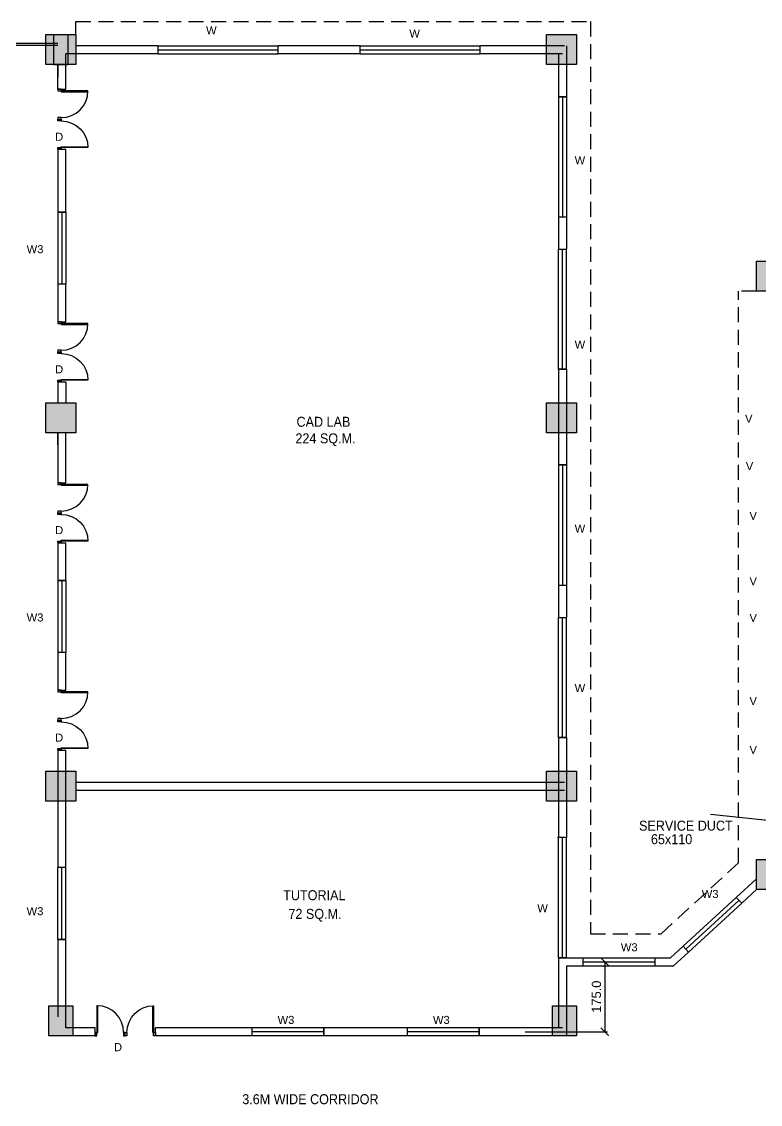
# Model space of a CAD drawing. Extents: x 53439 to 79867, y -144071 to -73305.
# Drawn here: x 62166 to 64011, y -97948 to -95244 of the extents above; entities that cross this region are included whole.
import ezdxf

# ---------------------------------------------------------------- set-up
doc = ezdxf.new("R2010")
doc.units = 0
doc.header["$LTSCALE"] = 0.1
doc.header["$MEASUREMENT"] = 0
doc.header["$PDMODE"] = 35
doc.header["$PDSIZE"] = -0.8
doc.linetypes.add('HIDDEN', pattern=[0.375, 0.25, -0.125])
doc.layers.get('0').update_dxf_attribs({"linetype": 'CONTINUOUS'})
doc.layers.get('DEFPOINTS').update_dxf_attribs({"linetype": 'CONTINUOUS'})
for name, color, linetype in [('COR_HA', 40, 'CONTINUOUS'), ('DOOR', 30, 'CONTINUOUS'), ('HAT', 253, 'CONTINUOUS'), ('LAYER4', 130, 'CONTINUOUS'), ('TEXT', 7, 'CONTINUOUS'), ('THIN_HA', 253, 'CONTINUOUS'), ('WALL', 6, 'CONTINUOUS'), ('WIN', 102, 'CONTINUOUS')]:
    doc.layers.add(name, color=color, linetype=linetype)
doc.styles.add('1MM', font='arial.ttf')
doc.styles.add('DIM', font='arial.ttf', dxfattribs={"width": 0.7, "height": 1})
doc.styles.add('DUTCH', font='arial.ttf')
doc.dimstyles.new('KRI', dxfattribs={"dimtxt": 23, "dimasz": 20, "dimexe": 7, "dimexo": 0, "dimgap": 9, "dimtad": 1, "dimdec": 1, "dimzin": 1, "dimtxsty": '1MM', "dimblk": 'ARCHTICK', "dimcen": 0.5, "dimclrd": 252, "dimclre": 252, "dimclrt": 7, "dimaunit": 1, "dimadec": 8, "dimazin": 3, "dimtfac": 1, "dimtdec": 1, "dimtmove": 0, "dimatfit": 3})

# ---------------------------------------------------------------- blocks, each defined once
blk = doc.blocks.new('A$C764D24B9')
at = {"layer": 'DOOR'}
for points in [[(0.056, 0.111), (0.083, 0.111), (0.083, 1), (0.056, 1)], [(0, 0), (0.056, 0), (0.056, 0.111), (0, 0.111)], [(0.944, 0), (1, 0), (1, 0.111), (0.944, 0.111)]]:
    blk.add_lwpolyline(points, close=True, dxfattribs=at)
blk.add_arc((0.056, 0.111), 0.889, 0, 90, dxfattribs=at)
blk = doc.blocks.new('_ARCHTICK')
at = {"layer": 'WALL', "color": 0, "const_width": 0.15}
blk.add_lwpolyline([(-0.5, -0.5), (0.5, 0.5)], dxfattribs=at)
blk = doc.blocks.new('*D253')
at = {"layer": 'DEFPOINTS', "color": 0, "linetype": 'CONTINUOUS', "ltscale": 0.1}
for p in [(63622.1, -97592, 0), (63424, -97767), (63622.8, -97767)]:
    blk.add_point(p, dxfattribs=at)
at = {"layer": 'LAYER4', "color": 252, "linetype": 'CONTINUOUS', "ltscale": 0.1}
for p, q in [((63622.1, -97592), (63629.8, -97592)), ((63622.8, -97592), (63622.8, -97767)), ((63424, -97767), (63629.8, -97767))]:
    blk.add_line(p, q, dxfattribs=at)
at = {"layer": 'LAYER4', "color": 252, "linetype": 'CONTINUOUS', "ltscale": 0.1, "xscale": 20, "yscale": 20, "zscale": 20}
for p, rotation in [((63622.8, -97592), 90), ((63622.8, -97767), 270)]:
    blk.add_blockref('_ARCHTICK', p, dxfattribs=dict(at, rotation=rotation))
at = {"layer": 'LAYER4', "color": 7, "linetype": 'CONTINUOUS', "ltscale": 0.1, "insert": (63602, -97679.5), "char_height": 23, "attachment_point": 5, "rotation": 90, "style": '1MM'}
blk.add_mtext('175.0', dxfattribs=at)
blk = doc.blocks.new('HHRH')
at = {"layer": 'THIN_HA', "linetype": 'CONTINUOUS', "ltscale": 0.1}
blk.add_hatch(color=2, dxfattribs=at).paths.add_polyline_path([(-6923.03, -1177.102), (-6922.28, -1177.102), (-6922.28, -1177.852), (-6923.03, -1177.852)])
at = {"layer": 'THIN_HA', "color": 2, "linetype": 'CONTINUOUS', "ltscale": 0.1}
blk.add_lwpolyline([(-6923.03, -1177.102), (-6922.28, -1177.102), (-6922.28, -1177.852), (-6923.03, -1177.852)], close=True, dxfattribs=at)
blk = doc.blocks.new('HHYT')
at = {"layer": 'THIN_HA', "linetype": 'CONTINUOUS', "ltscale": 0.1}
blk.add_hatch(color=2, dxfattribs=at).paths.add_polyline_path([(-6922.955, -1152.844), (-6922.355, -1152.844), (-6922.355, -1153.594), (-6922.955, -1153.594)])
at = {"layer": 'THIN_HA', "color": 2, "linetype": 'CONTINUOUS', "ltscale": 0.1}
blk.add_lwpolyline([(-6922.955, -1152.844), (-6922.355, -1152.844), (-6922.355, -1153.594), (-6922.955, -1153.594)], close=True, dxfattribs=at)
blk = doc.blocks.new('HYTYH')
at = {"layer": 'THIN_HA', "linetype": 'CONTINUOUS', "ltscale": 0.1}
for points in [[(-6882.405, -1129.894), (-6882.055, -1129.894), (-6882.055, -1130.644), (-6882.405, -1130.644)], [(-6882.405, -1144.844), (-6882.055, -1144.844), (-6882.055, -1145.594), (-6882.405, -1145.594)]]:
    blk.add_hatch(color=2, dxfattribs=at).paths.add_polyline_path(points)
at = {"layer": 'THIN_HA', "color": 2, "linetype": 'CONTINUOUS', "ltscale": 0.1}
for points in [[(-6882.405, -1129.894), (-6882.055, -1129.894), (-6882.055, -1130.644), (-6882.405, -1130.644)], [(-6882.405, -1144.844), (-6882.055, -1144.844), (-6882.055, -1145.594), (-6882.405, -1145.594)]]:
    blk.add_lwpolyline(points, close=True, dxfattribs=at)
at = {"layer": 'THIN_HA', "color": 2, "linetype": 'CONTINUOUS'}
for name, p in [('HHRH', (22.875, 52.867)), ('HHRH', (35.375, 52.867)), ('HHRH', (22.875, 43.667)), ('HHRH', (35.375, 43.667)), ('HHRH', (22.875, 34.467)), ('HHRH', (35.375, 34.467)), ('HHYT', (22.875, 4.35)), ('HHYT', (35.45, 4.35))]:
    blk.add_blockref(name, p, dxfattribs=at)

msp = doc.modelspace()

# ---------------------------------------------------------------- hatches: boundary and pattern name
at = {"layer": 'LAYER4', "linetype": 'CONTINUOUS', "ltscale": 0.1}
msp.add_hatch(color=7, dxfattribs=at).paths.add_polyline_path([(62281.95, -95351.21), (62246.95, -95351.21), (62246.95, -95276.21), (62281.95, -95276.21)])

# ---------------------------------------------------------------- linework, layer by layer
at = {"layer": 'COR_HA', "linetype": 'CONTINUOUS', "ltscale": 0.1}
for p, q in [((62506.95, -95323.71), (62506.95, -95303.71)), ((63526.95, -95431.21, 2.94), (63506.95, -95431.21, 2.94)), ((62276.95, -95719.81, 2.94), (62256.95, -95719.81, 2.94)), ((63526.95, -96112.21, 2.94), (63506.95, -96112.21, 2.94)), ((63526.95, -96351.21, 2.94), (63506.95, -96351.21, 2.94)), ((62276.95, -96639.81, 2.94), (62256.95, -96639.81, 2.94)), ((63526.95, -97032.21, 2.94), (63506.95, -97032.21, 2.94)), ((62256.95, -97536.63, 2.94), (62276.95, -97536.63, 2.94)), ((63506.95, -97582.05, 0), (63526.95, -97582.05, 0))]:
    msp.add_line(p, q, dxfattribs=at)
at = {"layer": 'DOOR', "linetype": 'HIDDEN', "ltscale": 1500}
for p, q in [((62301.95, -95243.71, 0), (63586.95, -95243.71, 0)), ((62301.95, -95276.21), (62301.95, -95243.71, 0)), ((63586.95, -95243.71, 0), (63586.95, -97522.05)), ((63956.95, -97344.77), (63956.95, -95917.05)), ((64001.95, -95917.05), (63956.95, -95917.05)), ((63763.53, -97522.05), (63956.95, -97344.77)), ((63586.95, -97522.05), (63763.53, -97522.05))]:
    msp.add_line(p, q, dxfattribs=at)
at = {"layer": 'LAYER4', "color": 7, "linetype": 'CONTINUOUS', "ltscale": 0.1}
msp.add_lwpolyline([(62281.95, -95351.21), (62246.95, -95351.21), (62246.95, -95276.21), (62281.95, -95276.21)], close=True, dxfattribs=at)
at = {"layer": 'LAYER4', "linetype": 'CONTINUOUS', "ltscale": 0.1, "elevation": 0}
for points in [[(62256.95, -95297.88), (62061.95, -95297.88)], [(62256.95, -95302.88), (62061.95, -95302.88)]]:
    msp.add_lwpolyline(points, dxfattribs=at)
at = {"layer": 'WALL', "linetype": 'CONTINUOUS', "ltscale": 0.1}
for p, q in [((62506.95, -95303.71, 0), (62301.95, -95303.71, 0)), ((62506.95, -95323.71), (62506.95, -95303.71)), ((63011.95, -95303.71, 0), (62806.95, -95303.71, 0)), ((63011.95, -95303.71, 0), (62806.95, -95303.71, 0)), ((63011.95, -95303.71, 0), (62806.95, -95303.71, 0)), ((63011.95, -95303.71, 0), (62806.95, -95303.71, 0)), ((62806.95, -95323.71), (62806.95, -95303.71)), ((62966.95, -95303.71, 0), (62806.95, -95303.71, 0)), ((63011.95, -95303.71, 0), (62806.95, -95303.71, 0)), ((63011.95, -95323.71), (63011.95, -95303.71)), ((63521.95, -95303.71, 0), (63311.95, -95303.71, 0)), ((63311.95, -95323.71), (63311.95, -95303.71)), ((63526.95, -95303.71), (63526.95, -95431.21)), ((62506.95, -95323.71, 0), (62276.95, -95323.71, 0)), ((62276.95, -95412.67), (62276.95, -95323.71)), ((63011.95, -95323.71, 0), (62806.95, -95323.71, 0)), ((63011.95, -95323.71, 0), (62806.95, -95323.71, 0)), ((63011.95, -95323.71, 0), (62806.95, -95323.71, 0)), ((62961.95, -95323.71, 0), (62806.95, -95323.71, 0)), ((63011.95, -95323.71, 0), (62806.95, -95323.71, 0)), ((63516.95, -95323.71, 0), (63311.95, -95323.71, 0)), ((63506.95, -95323.71), (63506.95, -95431.21)), ((62256.95, -95351.21), (62256.95, -95382.67)), ((62256.95, -95412.67), (62256.95, -95351.21)), ((62276.95, -95382.67), (62276.95, -95351.21)), ((63506.95, -95431.21, 0), (63526.95, -95431.21, 0)), ((63506.95, -95431.21, 0), (63526.95, -95431.21, 0)), ((63526.95, -95431.21, 0), (63506.95, -95431.21, 0)), ((62256.95, -95562.67), (62256.95, -95719.81)), ((62276.95, -95719.81), (62276.95, -95562.67)), ((62276.95, -95719.81, 0), (62256.95, -95719.81, 0)), ((62276.95, -95719.81, 2.94), (62256.95, -95719.81, 2.94)), ((62256.95, -95719.81, 0), (62276.95, -95719.81, 0)), ((62256.95, -95719.81, 0), (62276.95, -95719.81, 0)), ((62276.95, -95719.81, 0), (62256.95, -95719.81, 0)), ((63506.95, -95731.21), (63506.95, -95812.21)), ((63506.95, -95731.21, 0), (63506.95, -95812.21, 0)), ((63506.95, -95731.21, 0), (63506.95, -95812.21, 0)), ((63506.95, -95731.21, 0), (63526.95, -95731.21, 0)), ((63526.95, -95731.21), (63526.95, -95812.21)), ((63526.95, -95731.21, 0), (63526.95, -95812.21, 0)), ((63526.95, -95731.21, 0), (63526.95, -95812.21, 0)), ((63506.95, -95812.21, 0), (63526.95, -95812.21, 0)), ((63506.95, -95812.21, 0), (63526.95, -95812.21, 0)), ((62256.95, -95899.81), (62256.95, -95993.71)), ((62276.95, -95899.81, 0), (62256.95, -95899.81, 0)), ((62276.95, -95899.81, 2.94), (62256.95, -95899.81, 2.94)), ((62276.95, -95993.71), (62276.95, -95899.81)), ((63506.95, -96112.21), (63506.95, -96351.21)), ((63506.95, -96112.21, 0), (63526.95, -96112.21, 0)), ((63506.95, -96112.21, 0), (63526.95, -96112.21, 0)), ((63506.95, -96112.21, 0), (63526.95, -96112.21, 0)), ((63526.95, -96112.21, 0), (63506.95, -96112.21, 0)), ((63526.95, -96112.21), (63526.95, -96351.21)), ((62256.95, -96143.71), (62256.95, -96196.21)), ((62276.95, -96143.71), (62276.95, -96196.21)), ((62256.95, -96271.21), (62256.95, -96395.51)), ((62256.95, -96301.21), (62256.95, -96271.21)), ((62276.95, -96395.51), (62276.95, -96271.21)), ((62276.95, -96301.21), (62276.95, -96271.21)), ((63506.95, -96351.21), (63526.95, -96351.21)), ((63506.95, -96351.21), (63526.95, -96351.21)), ((63526.95, -96351.21), (63506.95, -96351.21)), ((62256.95, -96545.51), (62256.95, -96639.81)), ((62276.95, -96639.81), (62276.95, -96545.51)), ((62276.95, -96639.81, 0), (62256.95, -96639.81, 0)), ((62276.95, -96639.81, 2.94), (62256.95, -96639.81, 2.94)), ((62256.95, -96639.81, 0), (62276.95, -96639.81, 0)), ((62256.95, -96639.81, 0), (62276.95, -96639.81, 0)), ((62276.95, -96639.81, 0), (62256.95, -96639.81, 0)), ((63506.95, -96651.21, 0), (63506.95, -96732.21, 0)), ((63506.95, -96651.21, 0), (63506.95, -96732.21, 0)), ((63506.95, -96651.21, 0), (63506.95, -96732.21, 0)), ((63506.95, -96651.21, 0), (63506.95, -96732.21, 0)), ((63506.95, -96651.21), (63526.95, -96651.21)), ((63526.95, -96651.21, 0), (63526.95, -96732.21, 0)), ((63526.95, -96651.21, 0), (63526.95, -96732.21, 0)), ((63526.95, -96651.21, 0), (63526.95, -96732.21, 0)), ((63526.95, -96651.21, 0), (63526.95, -96732.21, 0)), ((63506.95, -96732.21), (63526.95, -96732.21)), ((63506.95, -96732.21), (63526.95, -96732.21)), ((62256.95, -96819.81), (62256.95, -96913.71)), ((62276.95, -96819.81, 0), (62256.95, -96819.81, 0)), ((62276.95, -96819.81, 2.94), (62256.95, -96819.81, 2.94)), ((62276.95, -96913.71), (62276.95, -96819.81)), ((63506.95, -97032.21), (63506.95, -97282.05)), ((63506.95, -97032.21), (63526.95, -97032.21)), ((63506.95, -97032.21), (63526.95, -97032.21)), ((63506.95, -97032.21), (63526.95, -97032.21)), ((63526.95, -97032.21), (63506.95, -97032.21)), ((63526.95, -97032.21), (63526.95, -97282.05)), ((62256.95, -97063.71), (62256.95, -97356.63)), ((62276.95, -97356.63), (62276.95, -97063.71)), ((62301.95, -97143.71, 0), (63501.95, -97143.71, 0)), ((62301.95, -97143.71, 0), (63521.95, -97143.71, 0)), ((62506.54, -97143.71, 0), (63501.95, -97143.71, 0)), ((62506.54, -97143.71, 0), (63501.95, -97143.71, 0)), ((62301.95, -97163.71, 0), (63521.95, -97163.71, 0)), ((62301.95, -97163.71, 0), (63501.95, -97163.71, 0)), ((62301.95, -97163.71, 0), (63521.95, -97163.71, 0)), ((63524.45, -97282.05, -2.94), (63504.45, -97282.05, -2.94)), ((63524.45, -97282.05, -2.94), (63504.45, -97282.05, -2.94)), ((63524.45, -97282.05, -2.94), (63504.45, -97282.05, -2.94)), ((62276.95, -97356.63), (62256.95, -97356.63)), ((62276.95, -97356.63, 2.94), (62256.95, -97356.63, 2.94)), ((63951.13, -97431.49), (64001.95, -97384.92)), ((63964.64, -97446.24), (64001.95, -97412.05)), ((63964.64, -97446.24), (63951.13, -97431.49)), ((62256.95, -97536.63), (62256.95, -97729.55)), ((62276.95, -97536.63), (62256.95, -97536.63)), ((62276.95, -97536.63, 2.94), (62256.95, -97536.63, 2.94)), ((62276.95, -97536.63), (62256.95, -97536.63)), ((62276.95, -97536.63), (62256.95, -97536.63)), ((62276.95, -97536.63), (62256.95, -97536.63)), ((62276.95, -97536.63), (62256.95, -97536.63)), ((62256.95, -97536.63), (62276.95, -97536.63)), ((62276.95, -97757.05), (62276.95, -97536.63)), ((63786.86, -97582.05), (63818.43, -97553.11)), ((63831.95, -97567.86), (63818.43, -97553.11)), ((63506.95, -97582.05), (63506.95, -97757.05)), ((63526.95, -97582.05, -2.94), (63506.95, -97582.05, -2.94)), ((63526.95, -97582.05, -2.94), (63506.95, -97582.05, -2.94)), ((63526.95, -97582.05, -2.94), (63506.95, -97582.05, -2.94)), ((63526.95, -97582.05, -2.94), (63506.95, -97582.05, -2.94)), ((63506.95, -97582.05, -2.94), (63526.95, -97582.05, -2.94)), ((63524.45, -97582.05, 0), (63568.9, -97582.05, 0)), ((63568.9, -97602.05), (63568.9, -97582.05)), ((63748.9, -97582.05), (63786.86, -97582.05)), ((63748.9, -97602.05), (63748.9, -97582.05)), ((63794.64, -97602.05), (63831.95, -97567.86)), ((63526.95, -97602.05), (63526.95, -97777.05)), ((63526.95, -97602.05, 0), (63568.9, -97602.05, 0)), ((63748.9, -97602.05), (63794.64, -97602.05)), ((62350.29, -97757.05), (62276.95, -97757.05)), ((62350.29, -97757.05), (62276.95, -97757.05)), ((62350.29, -97777.05), (62350.29, -97757.05)), ((62740.95, -97757.05, 0), (62500.29, -97757.05, 0)), ((62500.29, -97777.05), (62500.29, -97757.05)), ((62740.95, -97757.05, 0), (62740.95, -97777.05, 0)), ((62740.95, -97757.05, 0), (62740.95, -97777.05, 0)), ((63128.95, -97757.05, 0), (62920.95, -97757.05, 0)), ((63128.95, -97757.05, 0), (62920.95, -97757.05, 0)), ((63128.95, -97757.05, 0), (62920.95, -97757.05, 0)), ((62920.95, -97757.05, 0), (62920.95, -97777.05, 0)), ((62920.95, -97757.05, 0), (62920.95, -97777.05, 0)), ((63128.95, -97757.05, 0), (63128.95, -97777.05, 0)), ((63128.95, -97757.05, 0), (63128.95, -97777.05, 0)), ((63516.95, -97757.05, 0), (63308.95, -97757.05, 0)), ((63308.95, -97757.05, 0), (63308.95, -97777.05, 0)), ((63308.95, -97757.05, 0), (63308.95, -97777.05, 0)), ((62350.29, -97777.05), (62256.95, -97777.05)), ((62740.95, -97777.05, 0), (62500.29, -97777.05, 0)), ((63128.95, -97777.05, 0), (62920.95, -97777.05, 0)), ((63128.95, -97777.05, 0), (62920.95, -97777.05, 0)), ((63516.95, -97777.05, 0), (63308.95, -97777.05, 0))]:
    msp.add_line(p, q, dxfattribs=at)
for points in [[(62256.95, -95412.67), (62276.95, -95412.67)], [(62256.95, -95562.67), (62276.95, -95562.67)], [(62256.95, -95993.71), (62276.95, -95993.71)], [(62256.95, -96143.71), (62276.95, -96143.71)], [(62256.95, -96395.51), (62276.95, -96395.51)], [(62256.95, -96545.51), (62276.95, -96545.51)], [(62256.95, -96913.71), (62276.95, -96913.71)], [(62256.95, -97063.71), (62276.95, -97063.71)], [(62920.95, -97777.05), (62920.95, -97757.05)], [(63308.95, -97777.05), (63308.95, -97757.05)]]:
    msp.add_lwpolyline(points, dxfattribs=at)
at = {"layer": 'WIN'}
for p, q in [((62506.95, -95303.71, 0), (62806.95, -95303.71, 0)), ((62506.95, -95313.71, 0), (62806.95, -95313.71, 0)), ((63011.95, -95303.71, 0), (63311.95, -95303.71, 0)), ((63011.95, -95313.71, 0), (63311.95, -95313.71, 0)), ((62506.95, -95323.71, 0), (62806.95, -95323.71, 0)), ((63011.95, -95323.71, 0), (63311.95, -95323.71, 0)), ((63506.95, -95431.21, 0), (63506.95, -95731.21, 0)), ((63516.95, -95431.21, 0), (63516.95, -95731.21, 0)), ((63526.95, -95431.21, 0), (63526.95, -95731.21, 0)), ((62256.95, -95719.81, 0), (62256.95, -95899.81, 0)), ((62266.95, -95719.81, 0), (62266.95, -95899.81, 0)), ((62276.95, -95719.81, 0), (62276.95, -95899.81, 0)), ((63506.95, -96112.21, 0), (63506.95, -95812.21, 0)), ((63516.95, -96112.21, 0), (63516.95, -95812.21, 0)), ((63526.95, -96112.21, 0), (63526.95, -95812.21, 0)), ((63506.95, -96351.21), (63506.95, -96651.21)), ((63516.95, -96351.21), (63516.95, -96651.21)), ((63526.95, -96351.21), (63526.95, -96651.21)), ((62256.95, -96639.81, 0), (62256.95, -96819.81, 0)), ((62266.95, -96639.81, 0), (62266.95, -96819.81, 0)), ((62276.95, -96639.81, 0), (62276.95, -96819.81, 0)), ((63506.95, -97032.21), (63506.95, -96732.21)), ((63516.95, -97032.21), (63516.95, -96732.21)), ((63526.95, -97032.21), (63526.95, -96732.21)), ((63506.95, -97582.05, -2.94), (63506.95, -97282.05, -2.94)), ((63516.95, -97582.05, -2.94), (63516.95, -97282.05, -2.94)), ((63526.95, -97582.05, -2.94), (63526.95, -97282.05, -2.94)), ((62256.95, -97536.63, 2.94), (62256.95, -97356.63, 2.94)), ((62266.95, -97536.63), (62266.95, -97356.63)), ((62276.95, -97536.63), (62276.95, -97356.63)), ((63818.43, -97553.11), (63951.13, -97431.49)), ((63825.19, -97560.48), (63957.89, -97438.87)), ((63831.95, -97567.86), (63964.64, -97446.24)), ((63568.9, -97582.05), (63748.9, -97582.05)), ((63568.9, -97592.05), (63748.9, -97592.05)), ((63568.9, -97602.05), (63748.9, -97602.05)), ((62920.95, -97757.05, 0), (62740.95, -97757.05, 0)), ((62920.95, -97767.05, 0), (62740.95, -97767.05, 0)), ((63308.95, -97757.05, 0), (63128.95, -97757.05, 0)), ((63308.95, -97767.05, 0), (63128.95, -97767.05, 0)), ((62920.95, -97777.05, 0), (62740.95, -97777.05, 0)), ((63308.95, -97777.05, 0), (63128.95, -97777.05, 0))]:
    msp.add_line(p, q, dxfattribs=at)

# ---------------------------------------------------------------- block references
at = {"layer": 'THIN_HA', "color": 2, "linetype": 'CONTINUOUS', "xscale": 100, "yscale": 100, "zscale": 100}
msp.add_blockref('HYTYH', (752242.42, 17147.37), dxfattribs=at)
at = {"layer": 'WALL', "linetype": 'CONTINUOUS', "ltscale": 0.1, "extrusion": (0, 0, -1), "xscale": -75.00000000106229, "yscale": 75.00000000106229, "zscale": -75.00000000106229, "rotation": 90}
for p in [(-62256.95, -95412.67), (-62256.95, -95993.71), (-62256.95, -96395.51), (-62256.95, -96913.71)]:
    msp.add_blockref('A$C764D24B9', p, dxfattribs=at)
at = {"layer": 'WALL', "linetype": 'CONTINUOUS', "ltscale": 0.1, "xscale": -75.00000000106229, "yscale": 75.00000000106229, "zscale": 75.0000000010459, "rotation": 270}
for p in [(62256.95, -95562.67), (62256.95, -96143.71), (62256.95, -96545.51), (62256.95, -97063.71)]:
    msp.add_blockref('A$C764D24B9', p, dxfattribs=at)
at = {"layer": 'WALL', "linetype": 'CONTINUOUS', "ltscale": 0.1}
for p, xscale, yscale, zscale in [((62350.29, -97777.05), 75.00000000116415, 75.00000000116415, 75.00000000116415), ((62500.29, -97777.05), -75.00000000116415, 75.0000000010914, 75.00000000109135)]:
    msp.add_blockref('A$C764D24B9', p, dxfattribs=dict(at, xscale=xscale, yscale=yscale, zscale=zscale))

# ---------------------------------------------------------------- texts
at = {"style": 'DIM'}
for s, p in [('W', (62626.99, -95275.58, 0)), ('W', (63134.67, -95283.42, 0)), ('D', (62249.96, -95541.19)), ('W', (63547.49, -95599.98, 0)), ('W3', (62178.91, -95822.2)), ('W', (63547.49, -96060.34, 0)), ('D', (62249.96, -96122.23)), ('V', (63973.13, -96245.55)), ('V', (63975.01, -96364.08, 0)), ('V', (63984.13, -96488.3)), ('D', (62249.96, -96524.03)), ('W', (63547.49, -96519.98, 0)), ('V', (63984.13, -96651.71)), ('W3', (62178.91, -96742.2)), ('V', (63984.13, -96743.23)), ('W', (63547.49, -96918.7, 0)), ('V', (63984.13, -96950.9)), ('D', (62249.96, -97042.23)), ('V', (63984.13, -97072.93)), ('W3', (63864.99, -97432.86)), ('W', (63454.31, -97468.54, -2.94)), ('W3', (62178.75, -97475.86, 0)), ('W3', (63662.85, -97565.98, 0)), ('W3', (62805.6, -97747.46, 0)), ('W3', (63193.6, -97747.46, 0)), ('D', (62397.08, -97815.59))]:
    msp.add_text(s, height=20, dxfattribs=at).set_placement(p)
at = {"layer": 'TEXT', "style": 'DUTCH', "width": 0.9}
for s, p in [('CAD LAB', (62852.86, -96255.82, 0)), ('224 SQ.M.', (62850.14, -96297.19)), ('SERVICE DUCT', (63708.29, -97264.75, 0)), ('65x110', (63738.04, -97298.53, 0)), ('TUTORIAL', (62819.71, -97438.43, 0)), ('72 SQ.M.', (62832.71, -97485.17, 0)), ('3.6M WIDE CORRIDOR', (62717.28, -97948.07))]:
    msp.add_text(s, height=25, dxfattribs=at).set_placement(p)

# ---------------------------------------------------------------- dimensions: what is measured, and where the dimension line sits
at = {"layer": 'LAYER4', "color": 120, "linetype": 'CONTINUOUS', "ltscale": 0.1}
dim = msp.add_linear_dim(base=(63622.76, -97767.05, 0), p1=(63622.06, -97592.05), p2=(63423.98, -97767.05, 0), angle=90, dimstyle='KRI', dxfattribs=at)
dim.commit()
dim.dimension.update_dxf_attribs({"geometry": '*D253', "text_midpoint": (63602.01, -97679.55, 0)})

# ---------------------------------------------------------------- leaders
at = {"layer": 'HAT', "color": 5, "linetype": 'CONTINUOUS', "ltscale": 0.1}
msp.add_leader([(64069.45, -97243.3), (63886.95, -97224.75)], dimstyle='KRI', override={"dimgap": 9, "dimtad": 0, "dimfxl": 0}, dxfattribs=at)

doc.saveas('drawing.dxf')
